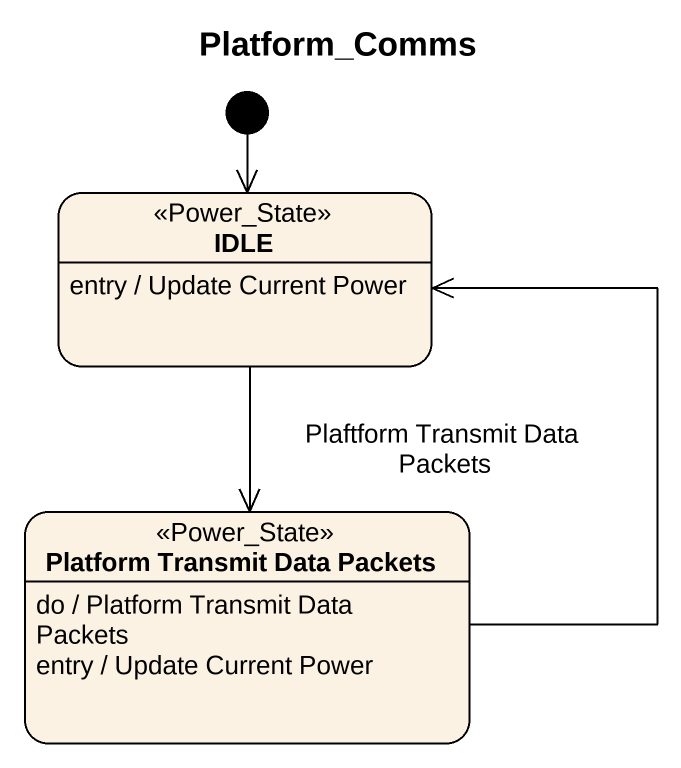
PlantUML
@startuml
title Platform_Comms
hide empty description
state IDLE <<Power_State>>
IDLE : entry / Update Current Power
state "Platform Transmit Data Packets" as Platform_Transmit_Data <<Power_State>>
Platform_Transmit_Data : do / Platform Transmit Data Packets
Platform_Transmit_Data : entry / Update Current Power
[*] --> IDLE
IDLE --> Platform_Transmit_Data : Plaftform Transmit Data Packets
Platform_Transmit_Data -up-> IDLE
@enduml
